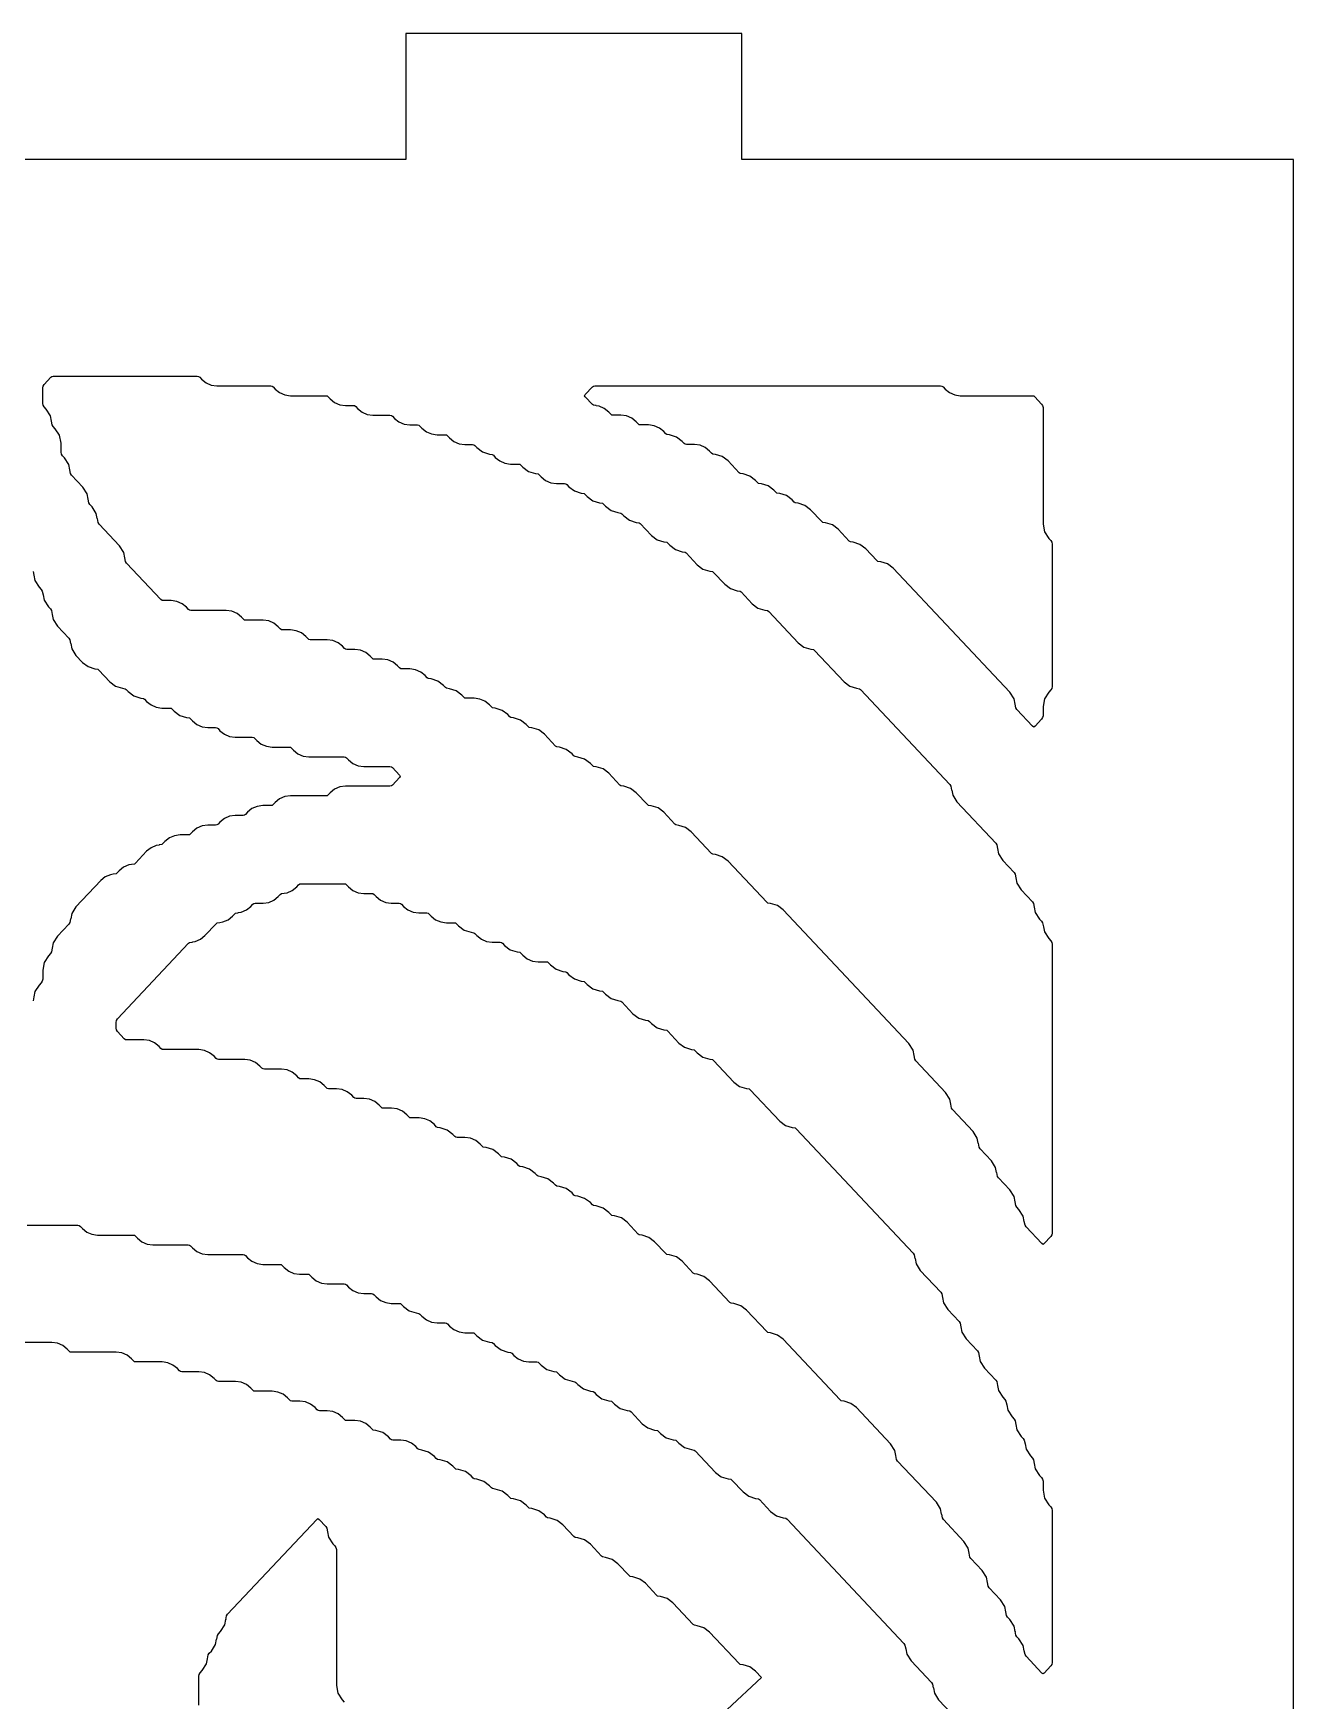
# Model space of a CAD drawing. Header units: millimetres. Extents: x 10 to 410, y 18 to 283.
# Drawn here: x 181.27 to 211.27, y 107.31 to 147 of the extents above; entities that cross this region are included whole.
import ezdxf

# ---------------------------------------------------------------- set-up
doc = ezdxf.new("R2010")
doc.units = ezdxf.units.MM
doc.layers.add('CUT', color=1, linetype='Continuous')

msp = doc.modelspace()

# ---------------------------------------------------------------- linework, layer by layer
at = {"layer": 'CUT'}
for points in [[(190.134, 147), (190.134, 144), (169.134, 144), (169.134, 147), (161.134, 147), (161.134, 144), (148, 144), (148, 24), (161.134, 24), (161.134, 21), (169.134, 21), (169.134, 24), (190.134, 24), (190.134, 21), (198.134, 21), (198.134, 24), (211.2679, 24), (211.2679, 144), (198.134, 144), (198.134, 147)], [(181.6859, 138.8134), (181.7112, 138.8338), (181.7433, 138.8382), (185.1704, 138.8382), (185.2026, 138.8338), (185.2278, 138.8134), (185.2748, 138.7633), (185.3803, 138.678), (185.5047, 138.6242), (185.6391, 138.6058), (186.918, 138.6058), (186.9502, 138.6014), (186.9754, 138.581), (187.0224, 138.531), (187.1279, 138.4457), (187.2523, 138.3918), (187.3867, 138.3734), (188.2287, 138.3734), (188.2609, 138.369), (188.2861, 138.3486), (188.3331, 138.2986), (188.4386, 138.2133), (188.563, 138.1595), (188.6974, 138.1411), (188.8841, 138.1411), (188.9162, 138.1367), (188.9414, 138.1163), (188.9885, 138.0662), (189.0939, 137.9809), (189.2184, 137.9271), (189.3528, 137.9087), (189.7579, 137.9087), (189.79, 137.9043), (189.8152, 137.8839), (189.8623, 137.8339), (189.9677, 137.7486), (190.0922, 137.6947), (190.2266, 137.6763), (190.4132, 137.6763), (190.4454, 137.6719), (190.4706, 137.6515), (190.5176, 137.6015), (190.6231, 137.5162), (190.7476, 137.4624), (190.8819, 137.444), (191.0686, 137.444), (191.1007, 137.4396), (191.126, 137.4192), (191.173, 137.3691), (191.2784, 137.2838), (191.4029, 137.23), (191.5373, 137.2116), (191.7239, 137.2116), (191.7561, 137.2072), (191.7813, 137.1868), (191.8283, 137.1368), (191.9639, 137.0346), (192.1259, 136.9837), (192.1932, 136.9747), (192.2182, 136.9544), (192.2652, 136.9044), (192.3707, 136.8191), (192.4952, 136.7653), (192.6295, 136.7469), (192.8162, 136.7469), (192.8483, 136.7425), (192.8736, 136.7221), (192.9206, 136.672), (193.0562, 136.5699), (193.2182, 136.519), (193.2855, 136.5099), (193.3105, 136.4897), (193.3575, 136.4397), (193.4629, 136.3544), (193.5874, 136.3006), (193.7218, 136.2822), (193.9084, 136.2822), (193.9406, 136.2778), (193.9658, 136.2573), (194.0128, 136.2073), (194.1484, 136.1052), (194.3104, 136.0543), (194.3777, 136.0452), (194.4027, 136.025), (194.4497, 135.9749), (194.5853, 135.8728), (194.7473, 135.8219), (194.8146, 135.8128), (194.8396, 135.7926), (194.8866, 135.7426), (195.0222, 135.6404), (195.1842, 135.5895), (195.2515, 135.5805), (195.2765, 135.5602), (195.3235, 135.5102), (195.4591, 135.4081), (195.6211, 135.3572), (195.6884, 135.3481), (195.7134, 135.3279), (195.9789, 135.0455), (196.1145, 134.9433), (196.2765, 134.8924), (196.3438, 134.8834), (196.3688, 134.8631), (196.4158, 134.8131), (196.5514, 134.711), (196.7134, 134.6601), (196.7807, 134.651), (196.8057, 134.6308), (197.0711, 134.3484), (197.2067, 134.2462), (197.3687, 134.1953), (197.436, 134.1863), (197.461, 134.1661), (197.7265, 133.8837), (197.8621, 133.7815), (198.0241, 133.7306), (198.0914, 133.7216), (198.1164, 133.7013), (198.3818, 133.4189), (198.5174, 133.3168), (198.6794, 133.2659), (198.7467, 133.2568), (198.7717, 133.2366), (199.4741, 132.4895), (199.6097, 132.3873), (199.7717, 132.3364), (199.839, 132.3274), (199.864, 132.3071), (200.5663, 131.56), (200.702, 131.4579), (200.8639, 131.407), (200.9312, 131.3979), (200.9562, 131.3777), (203.085, 129.1133), (203.109, 129.0755), (203.1263, 128.9851), (203.1287, 128.9855), (203.1526, 128.8604), (203.2531, 128.7021), (204.1772, 127.7191), (204.2012, 127.6813), (204.2185, 127.5909), (204.2209, 127.5913), (204.2448, 127.4662), (204.3454, 127.3079), (204.6141, 127.022), (204.6381, 126.9842), (204.6554, 126.8938), (204.6578, 126.8943), (204.6817, 126.7691), (204.7823, 126.6108), (205.051, 126.3249), (205.0751, 126.2871), (205.0923, 126.1967), (205.0947, 126.1972), (205.1186, 126.072), (205.2192, 125.9137), (205.2695, 125.8602), (205.2935, 125.8224), (205.3108, 125.732), (205.3132, 125.7324), (205.3371, 125.6073), (205.4376, 125.449), (205.4879, 125.3955), (205.512, 125.3577), (205.5203, 125.3137), (205.5203, 118.4373), (205.512, 118.3934), (205.4879, 118.3556), (205.3299, 118.1875), (205.3019, 118.166), (205.2739, 118.1875), (204.8974, 118.5879), (204.8734, 118.6257), (204.8561, 118.7162), (204.8537, 118.7157), (204.8298, 118.8408), (204.7293, 118.9991), (204.6789, 119.0527), (204.6549, 119.0905), (204.6377, 119.1809), (204.6353, 119.1804), (204.6114, 119.3056), (204.5108, 119.4639), (204.242, 119.7498), (204.218, 119.7876), (204.2008, 119.878), (204.1984, 119.8775), (204.1745, 120.0027), (204.0739, 120.1609), (203.8051, 120.4469), (203.7811, 120.4847), (203.7639, 120.5751), (203.7615, 120.5746), (203.7376, 120.6998), (203.637, 120.858), (203.1498, 121.3763), (203.1258, 121.4141), (203.1085, 121.5045), (203.1061, 121.5041), (203.0822, 121.6292), (202.9817, 121.7875), (202.276, 122.5382), (202.252, 122.5759), (202.2347, 122.6664), (202.2323, 122.6659), (202.2084, 122.791), (202.1079, 122.9493), (199.1149, 126.1329), (198.9793, 126.2351), (198.8173, 126.286), (198.7501, 126.295), (198.7251, 126.3153), (197.8042, 127.2948), (197.6686, 127.3969), (197.5066, 127.4478), (197.4394, 127.4569), (197.4143, 127.4771), (196.9304, 127.9919), (196.7948, 128.094), (196.6328, 128.1449), (196.5656, 128.154), (196.5405, 128.1742), (196.2751, 128.4566), (196.1395, 128.5587), (195.9775, 128.6096), (195.9102, 128.6187), (195.8852, 128.6389), (195.6197, 128.9213), (195.4841, 129.0235), (195.3221, 129.0744), (195.2549, 129.0834), (195.2298, 129.1037), (194.9644, 129.386), (194.8288, 129.4882), (194.6668, 129.5391), (194.5995, 129.5482), (194.5745, 129.5684), (194.5275, 129.6184), (194.3919, 129.7206), (194.2299, 129.7715), (194.1626, 129.7805), (194.1376, 129.8008), (194.0906, 129.8508), (193.955, 129.9529), (193.793, 130.0038), (193.7257, 130.0129), (193.7007, 130.0331), (193.4352, 130.3155), (193.2996, 130.4177), (193.1376, 130.4686), (193.0703, 130.4776), (193.0453, 130.4978), (192.9983, 130.5479), (192.8627, 130.65), (192.7007, 130.7009), (192.6334, 130.71), (192.6084, 130.7302), (192.5614, 130.7802), (192.4258, 130.8824), (192.2638, 130.9333), (192.1965, 130.9423), (192.1715, 130.9626), (192.1245, 131.0126), (192.0191, 131.0979), (191.8946, 131.1517), (191.7602, 131.1701), (191.5736, 131.1701), (191.5414, 131.1745), (191.5162, 131.1949), (191.4692, 131.245), (191.3336, 131.3471), (191.1716, 131.398), (191.1043, 131.4071), (191.0793, 131.4273), (191.0323, 131.4773), (190.8967, 131.5795), (190.7347, 131.6304), (190.6674, 131.6394), (190.6424, 131.6597), (190.5954, 131.7097), (190.4899, 131.795), (190.3654, 131.8488), (190.2311, 131.8672), (190.0444, 131.8672), (190.0123, 131.8716), (189.987, 131.892), (189.94, 131.9421), (189.8346, 132.0274), (189.7101, 132.0812), (189.5757, 132.0996), (189.3891, 132.0996), (189.3569, 132.104), (189.3317, 132.1244), (189.2847, 132.1744), (189.1792, 132.2597), (189.0547, 132.3136), (188.9204, 132.332), (188.7337, 132.332), (188.7016, 132.3364), (188.6763, 132.3568), (188.6293, 132.4068), (188.5239, 132.4921), (188.3994, 132.5459), (188.265, 132.5643), (187.8599, 132.5643), (187.8278, 132.5687), (187.8025, 132.5891), (187.7555, 132.6392), (187.6501, 132.7245), (187.5256, 132.7783), (187.3912, 132.7967), (187.2046, 132.7967), (187.1724, 132.8011), (187.1472, 132.8215), (187.1002, 132.8715), (186.9947, 132.9568), (186.8702, 133.0107), (186.7359, 133.029), (186.3308, 133.029), (186.2986, 133.0334), (186.2734, 133.0539), (186.2264, 133.1039), (186.1209, 133.1892), (185.9964, 133.243), (185.8621, 133.2614), (185.0201, 133.2614), (184.9879, 133.2658), (184.9627, 133.2862), (184.9156, 133.3363), (184.8102, 133.4216), (184.6857, 133.4754), (184.5514, 133.4938), (184.3647, 133.4938), (184.3326, 133.4982), (184.3073, 133.5186), (183.4893, 134.3888), (183.4653, 134.4266), (183.448, 134.517), (183.4456, 134.5165), (183.4217, 134.6417), (183.3211, 134.8), (182.8339, 135.3182), (182.8099, 135.356), (182.7926, 135.4465), (182.7902, 135.446), (182.7663, 135.5711), (182.6658, 135.7294), (182.6155, 135.783), (182.5914, 135.8208), (182.5742, 135.9112), (182.5718, 135.9107), (182.5479, 136.0359), (182.4473, 136.1941), (182.1786, 136.4801), (182.1545, 136.5178), (182.1373, 136.6083), (182.1349, 136.6078), (182.111, 136.733), (182.0104, 136.8912), (181.9601, 136.9448), (181.9361, 136.9826), (181.9277, 137.0266), (181.9277, 137.2459), (181.8925, 137.43), (181.792, 137.5883), (181.7417, 137.6419), (181.7176, 137.6797), (181.7004, 137.7701), (181.698, 137.7696), (181.6741, 137.8948), (181.5735, 138.0531), (181.5232, 138.1066), (181.4992, 138.1444), (181.4908, 138.1884), (181.4908, 138.5585), (181.4992, 138.6025), (181.5232, 138.6403)], [(203.0747, 138.4457), (203.1992, 138.3918), (203.3336, 138.3734), (205.0494, 138.3734), (205.0815, 138.369), (205.1068, 138.3486), (205.2695, 138.1755), (205.2935, 138.1378), (205.3019, 138.0938), (205.3019, 135.3185), (205.3371, 135.1343), (205.4376, 134.976), (205.4879, 134.9224), (205.512, 134.8846), (205.5203, 134.8407), (205.5203, 131.4498), (205.512, 131.4058), (205.4879, 131.368), (205.4376, 131.3145), (205.3371, 131.1562), (205.3019, 130.972), (205.3019, 130.7527), (205.2935, 130.7087), (205.2695, 130.6709), (205.1115, 130.5028), (205.0834, 130.4814), (205.0554, 130.5028), (204.6789, 130.9033), (204.6549, 130.9411), (204.6377, 131.0315), (204.6353, 131.0311), (204.6114, 131.1562), (204.5108, 131.3145), (201.7363, 134.2657), (201.6007, 134.3679), (201.4388, 134.4188), (201.3715, 134.4278), (201.3465, 134.4481), (201.081, 134.7304), (200.9454, 134.8326), (200.7834, 134.8835), (200.7161, 134.8926), (200.6911, 134.9128), (200.4256, 135.1952), (200.29, 135.2973), (200.128, 135.3482), (200.0608, 135.3573), (200.0358, 135.3775), (199.7703, 135.6599), (199.6347, 135.7621), (199.4727, 135.813), (199.4054, 135.822), (199.3804, 135.8422), (199.3334, 135.8923), (199.1978, 135.9944), (199.0358, 136.0453), (198.9685, 136.0544), (198.9435, 136.0746), (198.8965, 136.1246), (198.7609, 136.2268), (198.5989, 136.2777), (198.5316, 136.2867), (198.5066, 136.307), (198.4596, 136.357), (198.324, 136.4592), (198.162, 136.5101), (198.0947, 136.5191), (198.0697, 136.5393), (197.8042, 136.8217), (197.6686, 136.9239), (197.5066, 136.9748), (197.4394, 136.9838), (197.4143, 137.0041), (197.3673, 137.0541), (197.2619, 137.1394), (197.1374, 137.1932), (197.003, 137.2116), (196.8164, 137.2116), (196.7842, 137.216), (196.759, 137.2364), (196.712, 137.2865), (196.5764, 137.3886), (196.4144, 137.4395), (196.3471, 137.4486), (196.3221, 137.4688), (196.2751, 137.5188), (196.1696, 137.6041), (196.0451, 137.658), (195.9108, 137.6763), (195.7241, 137.6763), (195.692, 137.6808), (195.6667, 137.7012), (195.6197, 137.7512), (195.5143, 137.8365), (195.3898, 137.8903), (195.2554, 137.9087), (195.0688, 137.9087), (195.0366, 137.9131), (195.0114, 137.9335), (194.9644, 137.9836), (194.8589, 138.0689), (194.7344, 138.1227), (194.6651, 138.1322), (194.6656, 138.1365), (194.5997, 138.1455), (194.5745, 138.1659), (194.4053, 138.3459), (194.3863, 138.3734), (194.4053, 138.401), (194.5745, 138.581), (194.5997, 138.6014), (194.6319, 138.6058), (202.8649, 138.6058), (202.897, 138.6014), (202.9223, 138.581), (202.9693, 138.531)], [(184.9879, 125.3566), (185.0538, 125.3656), (185.0532, 125.3699), (185.1226, 125.3794), (185.2471, 125.4332), (185.3525, 125.5185), (185.618, 125.8009), (185.6433, 125.8213), (185.7092, 125.8303), (185.7086, 125.8346), (185.778, 125.8441), (185.9025, 125.8979), (186.0079, 125.9832), (186.0549, 126.0333), (186.0802, 126.0537), (186.1461, 126.0627), (186.1455, 126.067), (186.2149, 126.0765), (186.3394, 126.1303), (186.4448, 126.2156), (186.4918, 126.2656), (186.5171, 126.2861), (186.5492, 126.2905), (186.7359, 126.2905), (186.8702, 126.3089), (186.9947, 126.3627), (187.1002, 126.448), (187.1472, 126.498), (187.1724, 126.5184), (187.2383, 126.5274), (187.2377, 126.5317), (187.3071, 126.5412), (187.4316, 126.595), (187.5371, 126.6803), (187.5841, 126.7304), (187.6093, 126.7508), (187.6415, 126.7552), (188.6656, 126.7552), (188.6978, 126.7508), (188.723, 126.7304), (188.77, 126.6803), (188.8755, 126.595), (188.9999, 126.5412), (189.1343, 126.5228), (189.321, 126.5228), (189.3531, 126.5184), (189.3783, 126.498), (189.4254, 126.448), (189.5308, 126.3627), (189.6553, 126.3089), (189.7897, 126.2905), (189.9763, 126.2905), (190.0085, 126.2861), (190.0337, 126.2656), (190.0807, 126.2156), (190.1862, 126.1303), (190.3107, 126.0765), (190.445, 126.0581), (190.6317, 126.0581), (190.6638, 126.0537), (190.6891, 126.0333), (190.7361, 125.9832), (190.8415, 125.8979), (190.966, 125.8441), (191.1004, 125.8257), (191.287, 125.8257), (191.3192, 125.8213), (191.3444, 125.8009), (191.3914, 125.7509), (191.527, 125.6487), (191.689, 125.5978), (191.7563, 125.5888), (191.7813, 125.5685), (191.8283, 125.5185), (191.9338, 125.4332), (192.0583, 125.3794), (192.1926, 125.361), (192.3793, 125.361), (192.4114, 125.3566), (192.4367, 125.3362), (192.4837, 125.2862), (192.6193, 125.184), (192.7813, 125.1331), (192.8486, 125.124), (192.8736, 125.1038), (192.9206, 125.0538), (193.026, 124.9685), (193.1505, 124.9147), (193.2849, 124.8963), (193.4715, 124.8963), (193.5037, 124.8919), (193.5289, 124.8714), (193.5759, 124.8214), (193.7115, 124.7193), (193.8735, 124.6684), (193.9408, 124.6593), (193.9658, 124.6391), (194.0128, 124.5891), (194.1484, 124.4869), (194.3104, 124.436), (194.3777, 124.4269), (194.4027, 124.4067), (194.4497, 124.3567), (194.5853, 124.2545), (194.7473, 124.2036), (194.8146, 124.1946), (194.8396, 124.1744), (194.8866, 124.1243), (195.0222, 124.0222), (195.1842, 123.9713), (195.2515, 123.9622), (195.2765, 123.942), (195.542, 123.6596), (195.6776, 123.5574), (195.8396, 123.5065), (195.9069, 123.4975), (195.9319, 123.4773), (195.9789, 123.4272), (196.1145, 123.3251), (196.2765, 123.2742), (196.3438, 123.2651), (196.3688, 123.2449), (196.6342, 122.9625), (196.7698, 122.8603), (196.9318, 122.8095), (196.9991, 122.8004), (197.0241, 122.7802), (197.0711, 122.7301), (197.2067, 122.628), (197.3687, 122.5771), (197.436, 122.568), (197.461, 122.5478), (197.9449, 122.033), (198.0805, 121.9309), (198.2425, 121.88), (198.3098, 121.8709), (198.3348, 121.8507), (199.0372, 121.1036), (199.1728, 121.0014), (199.3348, 120.9505), (199.4021, 120.9415), (199.4271, 120.9212), (202.2112, 117.9598), (202.2352, 117.922), (202.2525, 117.8316), (202.2549, 117.832), (202.2788, 117.7069), (202.3793, 117.5486), (202.8665, 117.0303), (202.8905, 116.9925), (202.9078, 116.9021), (202.9102, 116.9026), (202.9341, 116.7774), (203.0346, 116.6191), (203.3034, 116.3332), (203.3274, 116.2954), (203.3447, 116.205), (203.3471, 116.2055), (203.371, 116.0803), (203.4715, 115.922), (203.7403, 115.6361), (203.7643, 115.5983), (203.7816, 115.5079), (203.784, 115.5084), (203.8079, 115.3832), (203.9085, 115.2249), (204.1772, 114.939), (204.2012, 114.9012), (204.2185, 114.8108), (204.2209, 114.8113), (204.2448, 114.6861), (204.3454, 114.5278), (204.3957, 114.4743), (204.4197, 114.4365), (204.437, 114.3461), (204.4394, 114.3465), (204.4633, 114.2214), (204.5638, 114.0631), (204.6141, 114.0096), (204.6381, 113.9718), (204.6554, 113.8813), (204.6578, 113.8818), (204.6817, 113.7567), (204.7823, 113.5984), (204.8326, 113.5448), (204.8566, 113.507), (204.8739, 113.4166), (204.8763, 113.4171), (204.9002, 113.2919), (205.0007, 113.1337), (205.051, 113.0801), (205.0751, 113.0423), (205.0923, 112.9519), (205.0947, 112.9523), (205.1186, 112.8272), (205.2192, 112.6689), (205.2695, 112.6154), (205.2935, 112.5776), (205.3019, 112.5336), (205.3019, 112.3143), (205.3371, 112.1301), (205.4376, 111.9718), (205.4879, 111.9183), (205.512, 111.8805), (205.5203, 111.8365), (205.5203, 108.2133), (205.512, 108.1693), (205.4879, 108.1315), (205.3299, 107.9634), (205.3019, 107.942), (205.2739, 107.9634), (204.8974, 108.3639), (204.8734, 108.4017), (204.8561, 108.4921), (204.8537, 108.4916), (204.8298, 108.6168), (204.7293, 108.7751), (204.6789, 108.8286), (204.6549, 108.8664), (204.6377, 108.9568), (204.6353, 108.9564), (204.6114, 109.0815), (204.5108, 109.2398), (204.4605, 109.2933), (204.4365, 109.3311), (204.4192, 109.4216), (204.4168, 109.4211), (204.3929, 109.5462), (204.2924, 109.7045), (204.0236, 109.9904), (203.9996, 110.0282), (203.9823, 110.1187), (203.9799, 110.1182), (203.956, 110.2433), (203.8555, 110.4016), (203.5867, 110.6875), (203.5627, 110.7253), (203.5454, 110.8158), (203.543, 110.8153), (203.5191, 110.9404), (203.4186, 111.0987), (202.9313, 111.617), (202.9073, 111.6548), (202.8901, 111.7452), (202.8877, 111.7448), (202.8638, 111.8699), (202.7632, 112.0282), (201.8391, 113.0112), (201.8151, 113.049), (201.7978, 113.1394), (201.7954, 113.1389), (201.7715, 113.2641), (201.671, 113.4224), (200.8625, 114.2823), (200.7269, 114.3845), (200.565, 114.4354), (200.4977, 114.4444), (200.4727, 114.4647), (199.1149, 115.9089), (198.9793, 116.011), (198.8173, 116.0619), (198.7501, 116.071), (198.7251, 116.0912), (198.2411, 116.606), (198.1055, 116.7081), (197.9435, 116.759), (197.8763, 116.7681), (197.8513, 116.7883), (197.3673, 117.3031), (197.2317, 117.4052), (197.0697, 117.4561), (197.0025, 117.4652), (196.9774, 117.4854), (196.712, 117.7678), (196.5764, 117.8699), (196.4144, 117.9208), (196.3471, 117.9299), (196.3221, 117.9501), (196.0566, 118.2325), (195.921, 118.3347), (195.759, 118.3856), (195.6918, 118.3946), (195.6667, 118.4149), (195.4013, 118.6972), (195.2657, 118.7994), (195.1037, 118.8503), (195.0364, 118.8594), (195.0114, 118.8796), (194.9644, 118.9296), (194.8288, 119.0318), (194.6668, 119.0827), (194.5995, 119.0917), (194.5745, 119.112), (194.5275, 119.162), (194.3919, 119.2641), (194.2299, 119.315), (194.1626, 119.3241), (194.1376, 119.3443), (194.0906, 119.3943), (193.955, 119.4965), (193.793, 119.5474), (193.7257, 119.5565), (193.7007, 119.5767), (193.6537, 119.6267), (193.5181, 119.7289), (193.3561, 119.7798), (193.2888, 119.7888), (193.2638, 119.8091), (193.2168, 119.8591), (193.0812, 119.9612), (192.9192, 120.0121), (192.8519, 120.0212), (192.8269, 120.0414), (192.7799, 120.0914), (192.6443, 120.1936), (192.4823, 120.2445), (192.415, 120.2536), (192.39, 120.2738), (192.343, 120.3238), (192.2074, 120.426), (192.0454, 120.4769), (191.9781, 120.4859), (191.9531, 120.5061), (191.9061, 120.5562), (191.8006, 120.6415), (191.6761, 120.6953), (191.5418, 120.7137), (191.3551, 120.7137), (191.323, 120.7181), (191.2977, 120.7385), (191.2507, 120.7885), (191.1151, 120.8907), (190.9531, 120.9416), (190.8858, 120.9506), (190.8608, 120.9709), (190.8138, 121.0209), (190.7084, 121.1062), (190.5839, 121.16), (190.4495, 121.1784), (190.2629, 121.1784), (190.2307, 121.1828), (190.2055, 121.2032), (190.1585, 121.2533), (190.053, 121.3386), (189.9285, 121.3924), (189.7942, 121.4108), (189.6075, 121.4108), (189.5754, 121.4152), (189.5501, 121.4356), (189.5031, 121.4856), (189.3977, 121.5709), (189.2732, 121.6248), (189.1388, 121.6432), (188.9522, 121.6432), (188.92, 121.6476), (188.8948, 121.668), (188.8478, 121.718), (188.7423, 121.8033), (188.6178, 121.8571), (188.4835, 121.8755), (188.2968, 121.8755), (188.2647, 121.8799), (188.2394, 121.9003), (188.1924, 121.9504), (188.087, 122.0357), (187.9625, 122.0895), (187.8281, 122.1079), (187.6415, 122.1079), (187.6093, 122.1123), (187.5841, 122.1327), (187.5371, 122.1827), (187.4316, 122.268), (187.3071, 122.3219), (187.1728, 122.3402), (186.7677, 122.3402), (186.7355, 122.3447), (186.7103, 122.3651), (186.6633, 122.4151), (186.5578, 122.5004), (186.4333, 122.5542), (186.299, 122.5726), (185.6754, 122.5726), (185.6433, 122.577), (185.618, 122.5974), (185.571, 122.6475), (185.4656, 122.7328), (185.3411, 122.7866), (185.2067, 122.805), (184.3647, 122.805), (184.3326, 122.8094), (184.3073, 122.8298), (184.2603, 122.8798), (184.1549, 122.9651), (184.0304, 123.019), (183.896, 123.0373), (183.4909, 123.0373), (183.4588, 123.0417), (183.4335, 123.0622), (183.2708, 123.2352), (183.2468, 123.273), (183.2384, 123.317), (183.2384, 123.4548), (183.2468, 123.4987), (183.2708, 123.5365), (184.9627, 125.3362)]]:
    msp.add_lwpolyline(points, close=True, dxfattribs=at)
for points in [[(181.264, 134.1875), (181.2812, 134.0971), (181.2836, 134.0976), (181.3075, 133.9724), (181.4081, 133.8142), (181.4584, 133.7606), (181.4824, 133.7228), (181.4997, 133.6324), (181.5021, 133.6328), (181.526, 133.5077), (181.6265, 133.3494), (181.6769, 133.2959), (181.7009, 133.2581), (181.7181, 133.1677), (181.7205, 133.1681), (181.7444, 133.043), (181.845, 132.8847), (182.1138, 132.5988), (182.1378, 132.561), (182.155, 132.4706), (182.1574, 132.471), (182.1813, 132.3459), (182.2819, 132.1876), (182.435, 132.0247), (182.5706, 131.9226), (182.7325, 131.8717), (182.7998, 131.8626), (182.8248, 131.8424), (183.0903, 131.56), (183.2259, 131.4579), (183.3879, 131.407), (183.4552, 131.3979), (183.4802, 131.3777), (183.5272, 131.3276), (183.6628, 131.2255), (183.8248, 131.1746), (183.8921, 131.1655), (183.9171, 131.1453), (183.9641, 131.0953), (184.0696, 131.01), (184.194, 130.9562), (184.3284, 130.9378), (184.515, 130.9378), (184.5472, 130.9334), (184.5724, 130.9129), (184.6195, 130.8629), (184.7551, 130.7608), (184.917, 130.7099), (184.9843, 130.7008), (185.0093, 130.6806), (185.0564, 130.6306), (185.1618, 130.5453), (185.2863, 130.4914), (185.4207, 130.473), (185.6073, 130.473), (185.6395, 130.4686), (185.6647, 130.4482), (185.7117, 130.3982), (185.8172, 130.3129), (185.9416, 130.2591), (186.076, 130.2407), (186.4811, 130.2407), (186.5133, 130.2363), (186.5385, 130.2158), (186.5855, 130.1658), (186.691, 130.0805), (186.8154, 130.0267), (186.9498, 130.0083), (187.3549, 130.0083), (187.3871, 130.0039), (187.4123, 129.9835), (187.4593, 129.9335), (187.5648, 129.8482), (187.6892, 129.7943), (187.8236, 129.7759), (188.6656, 129.7759), (188.6978, 129.7715), (188.723, 129.7511), (188.77, 129.7011), (188.8755, 129.6158), (188.9999, 129.562), (189.1343, 129.5436), (189.7579, 129.5436), (189.79, 129.5392), (189.8152, 129.5188), (189.9845, 129.3387), (190.0035, 129.3112), (189.9845, 129.2837), (189.8152, 129.1037), (189.79, 129.0832), (189.7579, 129.0788), (188.6974, 129.0788), (188.563, 129.0604), (188.4386, 129.0066), (188.3331, 128.9213), (188.2861, 128.8713), (188.2609, 128.8509), (188.2287, 128.8465), (187.3867, 128.8465), (187.2523, 128.8281), (187.1279, 128.7743), (187.0224, 128.689), (186.9754, 128.6389), (186.9502, 128.6185), (186.918, 128.6141), (186.7314, 128.6141), (186.597, 128.5957), (186.4725, 128.5419), (186.3671, 128.4566), (186.32, 128.4066), (186.2948, 128.3861), (186.2626, 128.3817), (186.076, 128.3817), (185.9416, 128.3633), (185.8172, 128.3095), (185.7117, 128.2242), (185.6647, 128.1742), (185.6395, 128.1538), (185.6073, 128.1494), (185.4207, 128.1494), (185.2863, 128.131), (185.1618, 128.0772), (185.0564, 127.9919), (185.0093, 127.9418), (184.9841, 127.9214), (184.9519, 127.917), (184.7653, 127.917), (184.6309, 127.8986), (184.5065, 127.8448), (184.401, 127.7595), (184.354, 127.7095), (184.3288, 127.689), (184.2628, 127.68), (184.2634, 127.6758), (184.194, 127.6663), (184.0696, 127.6124), (183.9641, 127.5271), (183.6986, 127.2447), (183.6734, 127.2243), (183.6075, 127.2153), (183.6081, 127.211), (183.5387, 127.2015), (183.4142, 127.1477), (183.3088, 127.0624), (183.2617, 127.0124), (183.2365, 126.992), (183.1706, 126.9829), (183.1712, 126.9787), (183.1018, 126.9692), (182.9773, 126.9153), (182.8719, 126.83), (182.2819, 126.2024), (182.1813, 126.0442), (182.1574, 125.919), (182.155, 125.9195), (182.1378, 125.8291), (182.1138, 125.7913), (181.845, 125.5053), (181.7444, 125.3471), (181.7205, 125.2219), (181.7181, 125.2224), (181.7009, 125.132), (181.6769, 125.0942), (181.6265, 125.0406), (181.526, 124.8823), (181.4908, 124.6981), (181.4908, 124.4788), (181.4824, 124.4349), (181.4584, 124.3971), (181.4081, 124.3435), (181.3075, 124.1852), (181.2836, 124.0601), (181.2812, 124.0606), (181.264, 123.9701)], [(181.125, 118.6224), (182.3305, 118.6224), (182.3627, 118.618), (182.3879, 118.5976), (182.435, 118.5476), (182.5404, 118.4623), (182.6649, 118.4084), (182.7993, 118.39), (183.6412, 118.39), (183.6734, 118.3856), (183.6986, 118.3652), (183.7457, 118.3152), (183.8511, 118.2299), (183.9756, 118.1761), (184.11, 118.1577), (184.9519, 118.1577), (184.9841, 118.1533), (185.0093, 118.1329), (185.0564, 118.0828), (185.1618, 117.9975), (185.2863, 117.9437), (185.4207, 117.9253), (186.2626, 117.9253), (186.2948, 117.9209), (186.32, 117.9005), (186.3671, 117.8505), (186.4725, 117.7652), (186.597, 117.7113), (186.7314, 117.6929), (187.1364, 117.6929), (187.1686, 117.6885), (187.1938, 117.6681), (187.2409, 117.6181), (187.3463, 117.5328), (187.4708, 117.479), (187.6052, 117.4606), (187.7918, 117.4606), (187.824, 117.4562), (187.8492, 117.4358), (187.8962, 117.3857), (188.0017, 117.3004), (188.1261, 117.2466), (188.2605, 117.2282), (188.6656, 117.2282), (188.6978, 117.2238), (188.723, 117.2034), (188.77, 117.1534), (188.8755, 117.0681), (188.9999, 117.0142), (189.1343, 116.9959), (189.321, 116.9959), (189.3531, 116.9914), (189.3783, 116.971), (189.4254, 116.921), (189.5308, 116.8357), (189.6553, 116.7819), (189.7897, 116.7635), (189.9763, 116.7635), (190.0085, 116.7591), (190.0337, 116.7387), (190.0807, 116.6886), (190.2163, 116.5865), (190.3783, 116.5356), (190.4456, 116.5265), (190.4706, 116.5063), (190.5176, 116.4563), (190.6231, 116.371), (190.7476, 116.3171), (190.8819, 116.2988), (191.0686, 116.2988), (191.1007, 116.2944), (191.126, 116.2739), (191.173, 116.2239), (191.2784, 116.1386), (191.4029, 116.0848), (191.5373, 116.0664), (191.7239, 116.0664), (191.7561, 116.062), (191.7813, 116.0416), (191.8283, 115.9915), (191.9639, 115.8894), (192.1259, 115.8385), (192.1932, 115.8294), (192.2182, 115.8092), (192.2652, 115.7592), (192.4008, 115.657), (192.5628, 115.6061), (192.6301, 115.5971), (192.6551, 115.5768), (192.7021, 115.5268), (192.8076, 115.4415), (192.9321, 115.3877), (193.0664, 115.3693), (193.2531, 115.3693), (193.2852, 115.3649), (193.3105, 115.3445), (193.3575, 115.2945), (193.4931, 115.1923), (193.6551, 115.1414), (193.7224, 115.1323), (193.7474, 115.1121), (193.7944, 115.0621), (193.93, 114.9599), (194.092, 114.909), (194.1593, 114.9), (194.1843, 114.8797), (194.2313, 114.8297), (194.3669, 114.7276), (194.5289, 114.6767), (194.5962, 114.6676), (194.6212, 114.6474), (194.6682, 114.5974), (194.8038, 114.4952), (194.9658, 114.4443), (195.0331, 114.4352), (195.0581, 114.415), (195.1051, 114.365), (195.2407, 114.2628), (195.4027, 114.2119), (195.47, 114.2029), (195.495, 114.1827), (195.7604, 113.9003), (195.896, 113.7981), (196.058, 113.7472), (196.1253, 113.7381), (196.1503, 113.7179), (196.1973, 113.6679), (196.3329, 113.5657), (196.4949, 113.5148), (196.5622, 113.5058), (196.5872, 113.4856), (196.6342, 113.4355), (196.7698, 113.3334), (196.9318, 113.2825), (196.9991, 113.2734), (197.0241, 113.2532), (197.508, 112.7384), (197.6436, 112.6363), (197.8056, 112.5854), (197.8729, 112.5763), (197.8979, 112.5561), (198.1634, 112.2737), (198.299, 112.1715), (198.461, 112.1207), (198.5283, 112.1116), (198.5533, 112.0914), (198.8187, 111.809), (198.9543, 111.7068), (199.1163, 111.6559), (199.1836, 111.6469), (199.2086, 111.6266), (201.9927, 108.6652), (202.0167, 108.6274), (202.034, 108.5369), (202.0364, 108.5374), (202.0603, 108.4123), (202.1608, 108.254), (202.6481, 107.7357), (202.6721, 107.6979), (202.6894, 107.6075), (202.6918, 107.6079), (202.7157, 107.4828), (202.8162, 107.3245), (203.3034, 106.8062)], [(197.7876, 107.0967), (198.5994, 107.8598), (198.4596, 108.0085), (198.324, 108.1106), (198.162, 108.1615), (198.0947, 108.1706), (198.0697, 108.1908), (197.3673, 108.9379), (197.2317, 109.0401), (197.0697, 109.091), (197.0025, 109.1), (196.9774, 109.1203), (196.4935, 109.635), (196.3579, 109.7372), (196.1959, 109.7881), (196.1287, 109.7971), (196.1036, 109.8173), (195.8382, 110.0997), (195.7026, 110.2019), (195.5406, 110.2528), (195.4733, 110.2619), (195.4483, 110.2821), (195.1828, 110.5645), (195.0472, 110.6666), (194.8852, 110.7175), (194.8179, 110.7266), (194.7929, 110.7468), (194.5275, 111.0292), (194.3919, 111.1314), (194.2299, 111.1823), (194.1626, 111.1913), (194.1376, 111.2115), (193.8721, 111.4939), (193.7365, 111.5961), (193.5745, 111.647), (193.5072, 111.656), (193.4822, 111.6763), (193.4352, 111.7263), (193.2996, 111.8285), (193.1376, 111.8793), (193.0703, 111.8884), (193.0453, 111.9086), (192.9983, 111.9587), (192.8627, 112.0608), (192.7007, 112.1117), (192.6334, 112.1208), (192.6084, 112.141), (192.5614, 112.191), (192.4258, 112.2932), (192.2638, 112.3441), (192.1965, 112.3531), (192.1715, 112.3734), (192.1245, 112.4234), (191.9889, 112.5255), (191.8269, 112.5764), (191.7596, 112.5855), (191.7346, 112.6057), (191.6876, 112.6558), (191.552, 112.7579), (191.39, 112.8088), (191.3227, 112.8179), (191.2977, 112.8381), (191.2507, 112.8881), (191.1151, 112.9903), (190.9531, 113.0412), (190.8858, 113.0502), (190.8608, 113.0705), (190.8138, 113.1205), (190.6782, 113.2226), (190.5162, 113.2735), (190.4489, 113.2826), (190.4239, 113.3028), (190.3769, 113.3529), (190.2715, 113.4382), (190.147, 113.492), (190.0126, 113.5104), (189.826, 113.5104), (189.7938, 113.5148), (189.7686, 113.5352), (189.7216, 113.5852), (189.586, 113.6874), (189.424, 113.7383), (189.3567, 113.7473), (189.3317, 113.7676), (189.2847, 113.8176), (189.1792, 113.9029), (189.0547, 113.9567), (188.9204, 113.9751), (188.7337, 113.9751), (188.7016, 113.9795), (188.6763, 113.9999), (188.6293, 114.0499), (188.5239, 114.1352), (188.3994, 114.1891), (188.265, 114.2075), (188.0784, 114.2075), (188.0462, 114.2119), (188.021, 114.2323), (187.974, 114.2823), (187.8685, 114.3676), (187.744, 114.4214), (187.6097, 114.4398), (187.423, 114.4398), (187.3909, 114.4442), (187.3656, 114.4647), (187.3186, 114.5147), (187.2132, 114.6), (187.0887, 114.6538), (186.9543, 114.6722), (186.5492, 114.6722), (186.5171, 114.6766), (186.4918, 114.697), (186.4448, 114.747), (186.3394, 114.8323), (186.2149, 114.8862), (186.0805, 114.9046), (185.6754, 114.9046), (185.6433, 114.909), (185.618, 114.9294), (185.571, 114.9794), (185.4656, 115.0647), (185.3411, 115.1185), (185.2067, 115.1369), (184.8016, 115.1369), (184.7695, 115.1413), (184.7442, 115.1617), (184.6972, 115.2118), (184.5918, 115.2971), (184.4673, 115.3509), (184.3329, 115.3693), (183.7094, 115.3693), (183.6772, 115.3737), (183.652, 115.3941), (183.6049, 115.4441), (183.4995, 115.5294), (183.375, 115.5833), (183.2407, 115.6017), (182.1802, 115.6017), (182.1481, 115.6061), (182.1228, 115.6265), (182.0758, 115.6765), (181.9704, 115.7618), (181.8459, 115.8156), (181.7115, 115.834), (180.4326, 115.834)], [(185.2045, 107.2023), (185.2045, 107.8863), (185.2129, 107.9303), (185.2369, 107.9681), (185.2872, 108.0216), (185.3877, 108.1799), (185.4116, 108.305), (185.414, 108.3046), (185.4313, 108.395), (185.4553, 108.4328), (185.5057, 108.4864), (185.6062, 108.6446), (185.6301, 108.7698), (185.6325, 108.7693), (185.6498, 108.8597), (185.6738, 108.8975), (185.7241, 108.9511), (185.8246, 109.1094), (185.8485, 109.2345), (185.8509, 109.234), (185.8682, 109.3245), (185.8922, 109.3623), (188.0163, 111.6217), (188.0443, 111.6431), (188.0723, 111.6217), (188.2304, 111.4535), (188.2544, 111.4158), (188.2716, 111.3253), (188.274, 111.3258), (188.2979, 111.2007), (188.3985, 111.0424), (188.4488, 110.9888), (188.4728, 110.951), (188.4812, 110.9071), (188.4812, 107.667), (188.5164, 107.4828), (188.6169, 107.3245), (188.6673, 107.271)]]:
    msp.add_lwpolyline(points, dxfattribs=at)

doc.saveas('drawing.dxf')
